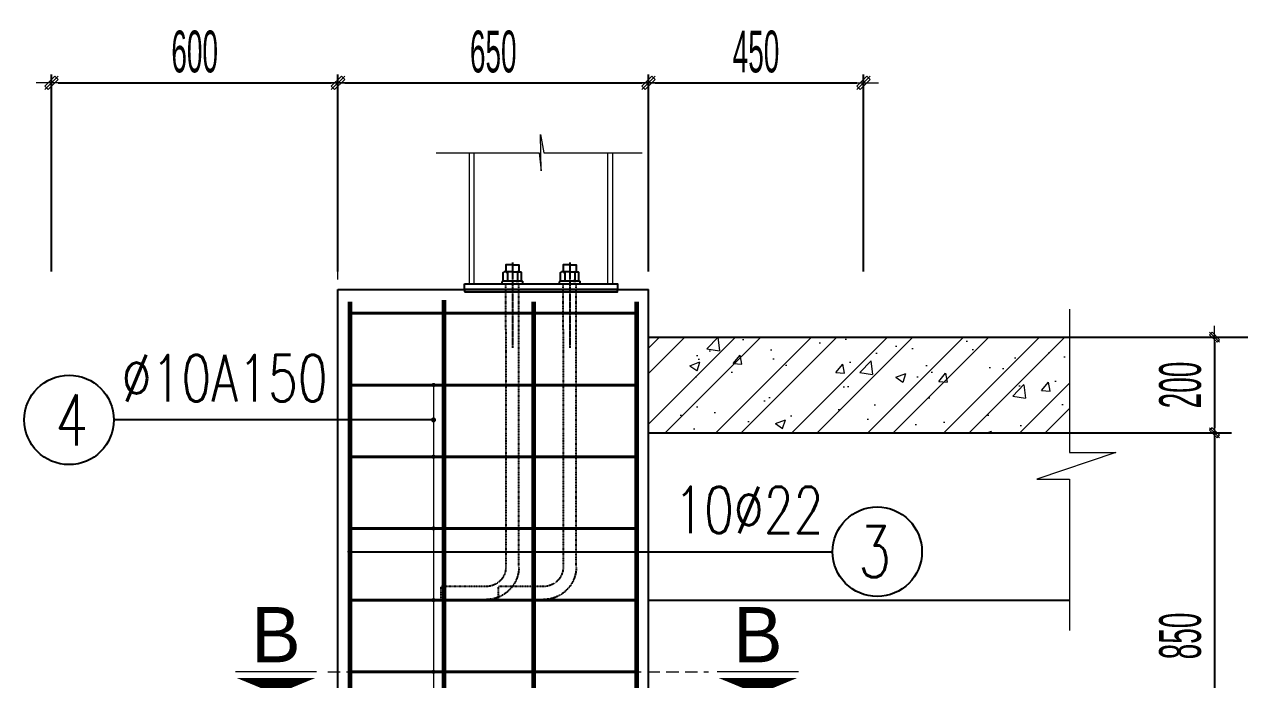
# Model space of a CAD drawing. Header units: inches. Extents: x 541671 to 837720, y 76128 to 1008472.
# Drawn here: x 607559 to 610103, y 374246 to 375617 of the extents above; entities that cross this region are included whole.
import ezdxf
from ezdxf.enums import TextEntityAlignment as Align

# ---------------------------------------------------------------- set-up
doc = ezdxf.new("R2010")
doc.units = ezdxf.units.IN
doc.header["$MEASUREMENT"] = 0
doc.header["$PDMODE"] = 32
doc.header["$PDSIZE"] = -1
for name, pattern in [('CENTER2', [1.125, 0.75, -0.125, 0.125, -0.125]), ('CENTERX2', [4, 2.5, -0.5, 0.5, -0.5]), ('DASHDOT', [1, 0.5, -0.25, 0, -0.25]), ('HIDDEN', [0.375, 0.25, -0.125]), ('HIDDEN2', [0.1875, 0.125, -0.0625])]:
    doc.linetypes.add(name, pattern=pattern)
doc.layers.get('0').update_dxf_attribs({"lineweight": 18})
doc.layers.add('BOLTS', color=1, linetype='Continuous')
doc.layers.add('Thep 2', color=3, linetype='Continuous')
for name, color, linetype, lineweight in [('EG Net thay', 7, 'Continuous', 20), ('ISO', 153, 'Continuous', 15), ('KICHTHUOC', 4, 'Continuous', 18), ('LC Dim', 8, 'Continuous', 18), ('LC Dim @ 1', 8, 'Continuous', 18), ('LC ISO', 153, 'Continuous', 13), ('LC Khac', 4, 'Continuous', 9), ('LC MANH DUT', 35, 'HIDDEN', 5), ('LC Net dam2', 6, 'Continuous', 40), ('LC Net dam3', 1, 'Continuous', 60), ('LC Net thay', 7, 'Continuous', 25), ('LC Net truc', 79, 'DASHDOT', 13), ('LC Text2', 7, 'Continuous', 25)]:
    doc.layers.add(name, color=color, linetype=linetype, lineweight=lineweight)
doc.styles.add('HOATBIF', font='hoatbif.shx', dxfattribs={"width": 0.5})
doc.styles.add('LC 1', font='VHAVANB_2.TTF')
doc.styles.add('LC 3', font='vnsimli.shx', dxfattribs={"width": 0.75})
doc.dimstyles.new('1-100(1-25)', dxfattribs={"dimscale": 25, "dimtxt": 2.5, "dimasz": 0.35, "dimexe": 0.5, "dimexo": 0, "dimgap": 0.8, "dimtad": 1, "dimdec": 0, "dimzin": 0, "dimdsep": 46, "dimtxsty": 'HOATBIF', "dimblk1": 'DOT', "dimblk2": 'DOT', "dimsah": 1, "dimcen": -1, "dimdle": 1, "dimclrd": 256, "dimclre": 256, "dimclrt": 4, "dimadec": 3, "dimazin": 2, "dimtfac": 0.333333, "dimtdec": 0, "dimtix": 1, "dimtmove": 2, "dimatfit": 3, "dimldrblk": 'DOT', "dimfxl": 1, "dimtvp": 0.833333, "dimtolj": 1, "dimtzin": 0, "dimarcsym": 0})
doc.dimstyles.new('Copy of 1-100(1-35)', dxfattribs={"dimscale": 35, "dimtxt": 2.5, "dimasz": 0.3, "dimexe": 1, "dimexo": 1, "dimgap": 0.8, "dimtad": 1, "dimdec": 0, "dimzin": 0, "dimdsep": 46, "dimtxsty": 'HOATBIF', "dimblk1": 'DOT', "dimblk2": 'DOT', "dimsah": 1, "dimcen": -0.1, "dimdle": 1, "dimclrd": 256, "dimclre": 256, "dimclrt": 4, "dimadec": 3, "dimazin": 2, "dimtfac": 0.333333, "dimtdec": 0, "dimtix": 1, "dimtmove": 2, "dimatfit": 3, "dimldrblk": 'DOT', "dimfxl": 1, "dimtvp": 0.833333, "dimtolj": 1, "dimtzin": 0, "dimarcsym": 0})
doc.dimstyles.new('Copy of 1-35', dxfattribs={"dimscale": 35, "dimtxt": 2.5, "dimasz": 0.4, "dimexe": 0.5, "dimexo": 0, "dimgap": 0.6, "dimtad": 1, "dimdec": 0, "dimzin": 0, "dimdsep": 46, "dimtxsty": 'HOATBIF', "dimblk1": 'DOT', "dimblk2": 'DOT', "dimsah": 1, "dimcen": -1, "dimdle": 1, "dimclrd": 256, "dimclre": 256, "dimclrt": 130, "dimadec": 0, "dimazin": 0, "dimtfac": 0.333333, "dimtdec": 0, "dimtix": 1, "dimtmove": 2, "dimatfit": 3, "dimldrblk": 'DOT', "dimfxl": 0.5, "dimtvp": 0.833333, "dimtolj": 1, "dimtzin": 12, "dimarcsym": 0})

# ---------------------------------------------------------------- blocks, each defined once
blk = doc.blocks.new('DOT')
at = {"layer": 'KICHTHUOC'}
blk.add_line((-2.25, 0), (2.25, 0), dxfattribs=at)
at = {"layer": 'KICHTHUOC', "color": 4}
blk.add_line((-1, -1), (1, 1), dxfattribs=at)
blk.add_lwpolyline([(0.5, 1), (-1, -0.5), (-0.5, -1), (1, 0.5)], close=True, dxfattribs=at)
blk = doc.blocks.new('*D150')
at = {"layer": 'Defpoints', "color": 0, "ltscale": 2, "transparency": 16777216}
for p in [(609703.3, 374762), (609603.3, 373912), (610050.9, 373912)]:
    blk.add_point(p, dxfattribs=at)
at = {"layer": 'LC Dim', "lineweight": -2, "ltscale": 2, "transparency": 16777216}
for p, q in [((609738.3, 374762), (610085.9, 374762)), ((610050.9, 374751.5), (610050.9, 373922.5)), ((609638.3, 373912), (610085.9, 373912))]:
    blk.add_line(p, q, dxfattribs=at)
at = {"layer": 'LC Dim', "lineweight": -2, "ltscale": 2, "transparency": 16777216, "xscale": 10.5, "yscale": 10.5, "zscale": 10.5}
for p, rotation in [((610050.9, 374762), 90), ((610050.9, 373912), 270)]:
    blk.add_blockref('DOT', p, dxfattribs=dict(at, rotation=rotation))
at = {"layer": 'LC Dim', "color": 4, "ltscale": 2, "transparency": 16777216, "insert": (609979.1, 374337), "char_height": 87.5, "attachment_point": 5, "rotation": 90, "style": 'HOATBIF'}
blk.add_mtext('\\A1;850', dxfattribs=at)
blk = doc.blocks.new('*D153')
at = {"layer": 'Defpoints', "color": 0, "ltscale": 2, "transparency": 16777216}
for p in [(609703.3, 374962), (609603.3, 373112), (610256.6, 373112)]:
    blk.add_point(p, dxfattribs=at)
at = {"layer": 'LC Dim', "lineweight": -2, "ltscale": 2, "transparency": 16777216}
for p, q in [((609738.3, 374962), (610291.6, 374962)), ((610256.6, 374951.5), (610256.6, 373122.5)), ((609638.3, 373112), (610291.6, 373112))]:
    blk.add_line(p, q, dxfattribs=at)
at = {"layer": 'LC Dim', "lineweight": -2, "ltscale": 2, "transparency": 16777216, "xscale": 10.5, "yscale": 10.5, "zscale": 10.5}
for p, rotation in [((610256.6, 374962), 90), ((610256.6, 373112), 270)]:
    blk.add_blockref('DOT', p, dxfattribs=dict(at, rotation=rotation))
at = {"layer": 'LC Dim', "color": 4, "ltscale": 2, "transparency": 16777216, "insert": (610184.8, 374037), "char_height": 87.5, "attachment_point": 5, "rotation": 90, "style": 'HOATBIF'}
blk.add_mtext('\\A1;1850', dxfattribs=at)
blk = doc.blocks.new('*D163')
at = {"layer": 'Defpoints', "color": 0, "ltscale": 2, "transparency": 16777216}
for p in [(609703.3, 374962), (609703.3, 374762), (610050.9, 374762)]:
    blk.add_point(p, dxfattribs=at)
at = {"layer": 'LC Dim', "lineweight": -2, "ltscale": 2, "transparency": 16777216}
for p, q in [((609738.3, 374962), (610085.9, 374962)), ((610050.9, 374951.5), (610050.9, 374772.5)), ((609738.3, 374762), (610085.9, 374762))]:
    blk.add_line(p, q, dxfattribs=at)
at = {"layer": 'LC Dim', "lineweight": -2, "ltscale": 2, "transparency": 16777216, "xscale": 10.5, "yscale": 10.5, "zscale": 10.5}
for p, rotation in [((610050.9, 374962), 90), ((610050.9, 374762), 270)]:
    blk.add_blockref('DOT', p, dxfattribs=dict(at, rotation=rotation))
at = {"layer": 'LC Dim', "color": 4, "ltscale": 2, "transparency": 16777216, "insert": (609979.1, 374862), "char_height": 87.5, "attachment_point": 5, "rotation": 90, "style": 'HOATBIF'}
blk.add_mtext('\\A1;200', dxfattribs=at)
blk = doc.blocks.new('*U19')
at = {"layer": 'LC Khac', "color": 1, "ltscale": 2}
for p, q in [((0, 0), (-485.5, 0)), ((2882.1, 0), (2396.6, 0))]:
    blk.add_line(p, q, dxfattribs=at)
for points in [[(-242.7, -134, 0, 471.4, 0), (-242.7, -36.6, 275, 275, 0)], [(2639.3, -134, 0, 471.4, 0), (2639.3, -36.6, 275, 275, 0)]]:
    blk.add_lwpolyline(points, format="xyseb", dxfattribs=at)
at = {"layer": 'LC MANH DUT', "ltscale": 300}
blk.add_line((66.3, 0), (2343.8, 0), dxfattribs=at)
at = {"ltscale": 2, "style": 'LC 1'}
for p in [(-242.7, 222.2), (2639.3, 222.2)]:
    blk.add_attdef('LC', text='', height=330, dxfattribs=at).set_placement(p, align=Align.MIDDLE_CENTER)
blk = doc.blocks.new('*U165')
at = {"layer": 'LC Net dam2'}
blk.add_line((-300, 0), (300, 0), dxfattribs=at)
blk = doc.blocks.new('*U166')
at = {"layer": 'LC MANH DUT', "color": 0, "linetype": 'ByBlock', "lineweight": -2, "transparency": 16777216}
for p in [(0, 0), (0, -150), (0, -300), (0, -450), (0, -600), (0, -750), (0, -900), (0, -1050)]:
    blk.add_blockref('*U165', p, dxfattribs=at)
blk = doc.blocks.new('*U167')
h = blk.add_hatch()
h.set_pattern_fill('ANSI31', color=8, scale=2.2, angle=30, style=0)
h.set_pattern_definition([(195, (-7324.65653, -11578.45816), (-0.0711752374, 0.265629602), [])])
edge = h.paths.add_edge_path()
edge.add_line((-11.5, 130.9), (-11.5, 130.9))
edge.add_ellipse((-13.6, 130.7), major_axis=(-1.52, -1.52), ratio=1, start_angle=141.1342, end_angle=215.0819)
edge.add_line((-13.3, 132.8), (-13.3, 132.8))
edge.add_line((-13.3, 132.8), (-9.6, 132.8))
edge.add_line((-9.6, 132.8), (-9.6, 132.8))
edge.add_ellipse((-9.3, 130.7), major_axis=(-1.52, -1.52), ratio=1, start_angle=232.9978, end_angle=308.8658)
h = blk.add_hatch()
h.set_pattern_fill('ANSI31', color=8, scale=2.2, angle=30, style=0)
h.set_pattern_definition([(165, (-7324.65653, 11823.09452), (-0.0711752374, -0.265629602), [])])
edge = h.paths.add_edge_path()
edge.add_line((-11.5, 113.7), (-11.5, 113.7))
edge.add_ellipse((-13.6, 114), major_axis=(-1.52, -1.52), ratio=1, start_angle=54.9181, end_angle=128.8658, ccw=False)
edge.add_line((-13.3, 111.9), (-13.3, 111.8))
edge.add_line((-13.3, 111.8), (-9.6, 111.8))
edge.add_line((-9.6, 111.8), (-9.6, 111.8))
edge.add_ellipse((-9.3, 114), major_axis=(-1.52, -1.52), ratio=1, start_angle=321.1342, end_angle=397.0022, ccw=False)
h = blk.add_hatch()
h.set_pattern_fill('ANSI31', color=8, scale=2.2, angle=30, style=0)
h.set_pattern_definition([(345, (7324.65653, -11578.45816), (0.0711752374, 0.265629602), [])])
edge = h.paths.add_edge_path()
edge.add_line((11.5, 130.9), (11.5, 130.9))
edge.add_ellipse((13.6, 130.7), major_axis=(1.52, -1.52), ratio=1, start_angle=144.9181, end_angle=218.8658, ccw=False)
edge.add_line((13.3, 132.8), (13.3, 132.8))
edge.add_line((13.3, 132.8), (9.6, 132.8))
edge.add_line((9.6, 132.8), (9.6, 132.8))
edge.add_ellipse((9.3, 130.7), major_axis=(1.52, -1.52), ratio=1, start_angle=51.1342, end_angle=127.0022, ccw=False)
h = blk.add_hatch()
h.set_pattern_fill('ANSI31', color=8, scale=2.2, angle=30, style=0)
h.set_pattern_definition([(15, (7324.65653, 11823.09452), (0.0711752374, -0.265629602), [])])
edge = h.paths.add_edge_path()
edge.add_line((11.5, 113.7), (11.5, 113.7))
edge.add_ellipse((13.6, 114), major_axis=(1.52, -1.52), ratio=1, start_angle=231.1342, end_angle=305.0819)
edge.add_line((13.3, 111.9), (13.3, 111.8))
edge.add_line((13.3, 111.8), (9.6, 111.8))
edge.add_line((9.6, 111.8), (9.6, 111.8))
edge.add_ellipse((9.3, 114), major_axis=(1.52, -1.52), ratio=1, start_angle=-37.0022, end_angle=38.8658)
at = {"color": 8, "linetype": 'CENTER2'}
blk.add_line((0, 154.8), (0, -41.9), dxfattribs=at)
at = {"color": 8}
for p, q in [((0, 132.8), (-18.9, 132.8)), ((-11.5, 130.7), (-11.5, 114)), ((0, 132.8), (18.9, 132.8)), ((11.5, 130.7), (11.5, 114))]:
    blk.add_line(p, q, dxfattribs=at)
at = {"color": 3, "linetype": 'HIDDEN2'}
for p, q in [((-15, 0), (-15, 105.8)), ((15, 0), (15, 105.8))]:
    blk.add_line(p, q, dxfattribs=at)
at = {"color": 3}
for points in [[(0, 149.3), (-14.7, 149.3, 0.414214), (-15, 149), (-15, 132.8)], [(0, 149.3), (14.7, 149.3, -0.414214), (15, 149), (15, 132.8)]]:
    blk.add_lwpolyline(points, format="xyb", dxfattribs=at)
at = {"color": 8}
for points in [[(-18.9, 111.8, -0.414214), (-21, 114), (-21, 130.7, -0.414214), (-18.9, 132.8)], [(18.9, 111.8, 0.414214), (21, 114), (21, 130.7, 0.414214), (18.9, 132.8)]]:
    blk.add_lwpolyline(points, format="xyb", dxfattribs=at)
at = {"color": 3}
blk.add_lwpolyline([(0, 105.8), (-21.9, 105.8, -0.414214), (-24, 108), (-24, 109.7, -0.414214), (-21.9, 111.8), (0, 111.8), (21.9, 111.8, -0.414214), (24, 109.7), (24, 108, -0.414214), (21.9, 105.8)], format="xyb", close=True, dxfattribs=at)
at = {"color": 8}
blk.add_lwpolyline([(-18.9, 111.8), (0, 111.8)], dxfattribs=at)
for centre, start, end in [((-13.6, 130.7), 360, 90), ((-13.6, 130.7), 360, 90), ((-13.6, 114), 270, 0), ((-9.3, 130.7), 90, 180), ((-9.3, 130.7), 90, 180), ((-9.3, 114), 180, 270), ((9.3, 130.7), 360, 90), ((9.3, 130.7), 360, 90), ((9.3, 114), 270, 0), ((13.6, 130.7), 90, 180), ((13.6, 130.7), 90, 180), ((13.6, 114), 180, 270)]:
    blk.add_arc(centre, 2.15, start, end, dxfattribs=at)
at = {"layer": 'BOLTS', "color": 3, "linetype": 'HIDDEN2'}
blk.add_lwpolyline([(15, 0), (15, -546, 0.414214), (60, -591), (165, -591), (165, -621), (60, -621, -0.414214), (-15, -546), (-15, 0)], format="xyb", dxfattribs=at)
blk = doc.blocks.new('*D168')
at = {"layer": 'Defpoints', "color": 0, "ltscale": 50, "transparency": 16777216}
for p in [(608215.9, 375494.4), (607615.9, 375099.4), (608215.9, 375099.4)]:
    blk.add_point(p, dxfattribs=at)
at = {"layer": 'LC Dim', "lineweight": -2, "ltscale": 50, "transparency": 16777216}
for p, q in [((607615.9, 375099.4), (607615.9, 375511.9)), ((608215.9, 375099.4), (608215.9, 375511.9)), ((607629.9, 375494.4), (608201.9, 375494.4))]:
    blk.add_line(p, q, dxfattribs=at)
at = {"layer": 'LC Dim', "lineweight": -2, "ltscale": 50, "transparency": 16777216, "xscale": 14, "yscale": 14, "zscale": 14, "rotation": 180}
blk.add_blockref('DOT', (607615.9, 375494.4), dxfattribs=at)
at = {"layer": 'LC Dim', "lineweight": -2, "ltscale": 50, "transparency": 16777216, "xscale": 14, "yscale": 14, "zscale": 14}
blk.add_blockref('DOT', (608215.9, 375494.4), dxfattribs=at)
at = {"layer": 'LC Dim', "color": 130, "ltscale": 50, "transparency": 16777216, "insert": (607915.9, 375559.1), "char_height": 87.5, "attachment_point": 5, "style": 'HOATBIF'}
blk.add_mtext('\\A1;600', dxfattribs=at)
blk = doc.blocks.new('*D169')
at = {"layer": 'Defpoints', "color": 0, "ltscale": 50, "transparency": 16777216}
for p in [(608865.9, 375494.4), (608215.9, 375099.4), (608865.9, 375099.4)]:
    blk.add_point(p, dxfattribs=at)
at = {"layer": 'LC Dim', "lineweight": -2, "ltscale": 50, "transparency": 16777216}
for p, q in [((608215.9, 375099.4), (608215.9, 375511.9)), ((608865.9, 375099.4), (608865.9, 375511.9)), ((608229.9, 375494.4), (608851.9, 375494.4))]:
    blk.add_line(p, q, dxfattribs=at)
at = {"layer": 'LC Dim', "lineweight": -2, "ltscale": 50, "transparency": 16777216, "xscale": 14, "yscale": 14, "zscale": 14, "rotation": 180}
blk.add_blockref('DOT', (608215.9, 375494.4), dxfattribs=at)
at = {"layer": 'LC Dim', "lineweight": -2, "ltscale": 50, "transparency": 16777216, "xscale": 14, "yscale": 14, "zscale": 14}
blk.add_blockref('DOT', (608865.9, 375494.4), dxfattribs=at)
at = {"layer": 'LC Dim', "color": 130, "ltscale": 50, "transparency": 16777216, "insert": (608540.9, 375559.1), "char_height": 87.5, "attachment_point": 5, "style": 'HOATBIF'}
blk.add_mtext('\\A1;650', dxfattribs=at)
blk = doc.blocks.new('*D170')
at = {"layer": 'Defpoints', "color": 0, "ltscale": 50, "transparency": 16777216}
for p in [(609315.9, 375494.4), (608865.9, 375099.4), (609315.9, 375099.4)]:
    blk.add_point(p, dxfattribs=at)
at = {"layer": 'LC Dim', "lineweight": -2, "ltscale": 50, "transparency": 16777216}
for p, q in [((608865.9, 375099.4), (608865.9, 375511.9)), ((609315.9, 375099.4), (609315.9, 375511.9)), ((608879.9, 375494.4), (609301.9, 375494.4))]:
    blk.add_line(p, q, dxfattribs=at)
at = {"layer": 'LC Dim', "lineweight": -2, "ltscale": 50, "transparency": 16777216, "xscale": 14, "yscale": 14, "zscale": 14, "rotation": 180}
blk.add_blockref('DOT', (608865.9, 375494.4), dxfattribs=at)
at = {"layer": 'LC Dim', "lineweight": -2, "ltscale": 50, "transparency": 16777216, "xscale": 14, "yscale": 14, "zscale": 14}
blk.add_blockref('DOT', (609315.9, 375494.4), dxfattribs=at)
at = {"layer": 'LC Dim', "color": 130, "ltscale": 50, "transparency": 16777216, "insert": (609090.9, 375559.1), "char_height": 87.5, "attachment_point": 5, "style": 'HOATBIF'}
blk.add_mtext('\\A1;450', dxfattribs=at)
blk = doc.blocks.new('*U133')
at = {"layer": 'LC ISO', "ltscale": 2}
blk.add_leader([(0, 75), (0, -75)], dimstyle='1-100(1-25)', override={"dimgap": 0.8, "dimtad": 0}, dxfattribs=at)
blk = doc.blocks.new('*U134')
at = {"layer": 'LC Dim', "color": 0, "linetype": 'ByBlock', "lineweight": -2, "transparency": 16777216}
for p in [(0, 0), (0, -150), (0, -300), (0, -450), (0, -600), (0, -750), (0, -900)]:
    blk.add_blockref('*U133', p, dxfattribs=at)

msp = doc.modelspace()

# ---------------------------------------------------------------- hatches: boundary and pattern name
at = {"layer": 'LC Dim @ 1', "ltscale": 50}
h = msp.add_hatch(dxfattribs=at)
h.set_pattern_fill('BTCT', color=256, scale=30)
h.set_pattern_definition([(50, (457632.85, 27377.78), (215.178055, -18.82564), [22.5, -247.5]), (355, (457632.85, 27377.78), (-41.6254, 225.65764), [18, -198]), (100.4514, (457650.78, 27376.2), (173.55281, 206.83186), [19.12206, -210.34263]), (46.1842, (457632.85, 27437.78), (320.17231, -49.6557), [33.75, -371.25]), (96.6356, (457659.53, 27433.64), (280.3988, 292.23536), [28.6831, -315.5139]), (351.1842, (457632.85, 27437.78), (280.39858, 292.23558), [27, -297]), (21, (457662.85, 27422.78), (179.072116, -120.78567), [22.5, -247.5]), (326, (457662.85, 27422.78), (72.9946, 217.54501), [18, -198]), (71.4514, (457677.77, 27412.71), (252.06679, 96.75915), [19.12206, -210.34263]), (37.5, (457632.85, 27377.78), (3.647957, 99.868156), [0, -195.6, 0, -201, 0, -198.75]), (7.5, (457632.85, 27377.78), (78.92086, 118.323514), [0, -114.6, 0, -191.1, 0, -75.75]), (327.5, (457565.95, 27377.78), (160.146731, -6.766462), [0, -75, 0, -234, 0, -310.5]), (317.5, (457535.95, 27377.78), (174.95585, 30.031495), [0, -97.5, 0, -155.4, 0, -220.5]), (45, (457632.85, 27377.78), (-79.549513, 79.549513), []), (45, (457685.88, 27377.78), (-79.549513, 79.549513), [])])
h.paths.add_polyline_path([(608865.9, 374962), (608865.9, 374762), (609747.4, 374762), (609747.4, 374962)])

# ---------------------------------------------------------------- linework, layer by layer
at = {"layer": 'EG Net thay'}
for p, q in [((608490.9, 375074), (608490.9, 375347.9)), ((608790.9, 375074), (608790.9, 375347.9))]:
    msp.add_line(p, q, dxfattribs=at)
at = {"layer": 'ISO'}
for p, q in [((608500.9, 375074), (608500.9, 375347.9)), ((608780.9, 375074), (608780.9, 375347.9))]:
    msp.add_line(p, q, dxfattribs=at)
msp.add_lwpolyline([(608421.7, 375347.9), (608636.7, 375347.9), (608641.2, 375309.7), (608639.9, 375385.7), (608647, 375347.9), (608852.9, 375347.9)], dxfattribs=at)
at = {"layer": 'LC ISO', "ltscale": 50}
msp.add_lwpolyline([(609747.4, 375020.8), (609747.4, 374720.8), (609843.9, 374720.8), (609678.4, 374664.8), (609747.4, 374664.8), (609747.4, 374348.3)], dxfattribs=at)
at = {"layer": 'LC Net dam3'}
for points in [[(608240.9, 375036.3), (608240.9, 373332.3, -0.414214), (608215.9, 373307.3), (607935.5, 373307.3), (607962.4, 373332.4)], [(608437.3, 375039.6), (608437.3, 373335.7, -0.414214), (608412.3, 373310.7), (608131.9, 373310.7), (608158.8, 373335.8)], [(608625.2, 375036.3), (608625.2, 373332.3, 0.414214), (608650.2, 373307.3), (608930.7, 373307.3), (608903.8, 373332.4)], [(608840.9, 375036.3), (608840.9, 373332.3, 0.414214), (608865.9, 373307.3), (609146.3, 373307.3), (609119.4, 373332.4)]]:
    msp.add_lwpolyline(points, format="xyb", dxfattribs=at)
at = {"layer": 'LC Net thay', "ltscale": 2}
for p, q in [((608215.9, 375062), (608865.9, 375062)), ((608215.9, 373912), (608215.9, 375062)), ((608865.9, 373912), (608865.9, 375062)), ((608865.9, 374962), (609747.4, 374962)), ((608865.9, 374762), (609747.4, 374762)), ((608865.9, 374412), (609747.4, 374412))]:
    msp.add_line(p, q, dxfattribs=at)
at = {"layer": 'LC Net truc', "linetype": 'CENTERX2', "ltscale": 50}
msp.add_line((608215.9, 371932.5), (608215.9, 375327.8), dxfattribs=at)
at = {"layer": 'LC Text2', "ltscale": 100}
for centre in [(607652.9, 374789), (609344.7, 374513.3)]:
    msp.add_circle(centre, 93.6, dxfattribs=at)
at = {"layer": 'Thep 2', "color": 1, "ltscale": 10}
for points in [[(608480.9, 375074), (608800.9, 375074), (608800.9, 375062), (608480.9, 375062)], [(608480.9, 375057), (608800.9, 375057), (608800.9, 375062), (608480.9, 375062)]]:
    msp.add_lwpolyline(points, close=True, dxfattribs=at)

# ---------------------------------------------------------------- block references
ref = msp.add_blockref('*U19', (608171.1, 374262), dxfattribs=dict(xscale=0.35, yscale=0.35, zscale=0.35))
ref.add_attrib('LC', 'B', dxfattribs={"ltscale": 2, "height": 115.5, "style": 'LC 1'}).set_placement((609094.9, 374339.8), align=Align.MIDDLE_CENTER)
ref.add_attrib('LC', 'B', dxfattribs={"ltscale": 2, "height": 115.5, "style": 'LC 1'}).set_placement((608086.2, 374339.8), align=Align.MIDDLE_CENTER)
at = {"layer": 'BOLTS', "ltscale": 10, "xscale": -0.9090909090909091, "yscale": 0.9090909090909091, "zscale": 0.9090909090909091}
for p in [(608580.9, 374977.8), (608700.9, 374977.8)]:
    msp.add_blockref('*U167', p, dxfattribs=at)
at = {"layer": 'LC Dim', "ltscale": 2}
msp.add_blockref('*U134', (608415.9, 374787), dxfattribs=at)
at = {"layer": 'LC MANH DUT'}
msp.add_blockref('*U166', (608540.9, 375012), dxfattribs=at)

# ---------------------------------------------------------------- texts
at = {"layer": 'LC Text2', "linetype": 'ByBlock', "style": 'LC 3', "width": 0.75}
for s, p in [('%%C10A150', (607763.1, 374827.8)), ('10%%C22', (608919.5, 374552.1))]:
    msp.add_text(s, height=97.22, dxfattribs=at).set_placement(p)
at = {"layer": 'LC Text2', "ltscale": 100, "style": 'LC 3', "width": 0.75}
for s, p in [('4', (607658.2, 374789)), ('3', (609339.4, 374513.3))]:
    msp.add_text(s, height=106.9, dxfattribs=at).set_placement(p, align=Align.MIDDLE_CENTER)

# ---------------------------------------------------------------- dimensions: what is measured, and where the dimension line sits
at = {"layer": 'LC Dim', "ltscale": 50}
for base, p1, p2, picture, middle in [((608215.9, 375494.4), (607615.9, 375099.4), (608215.9, 375099.4), '*D168', (607915.9, 375559.1)), ((608865.9, 375494.4), (608215.9, 375099.4), (608865.9, 375099.4), '*D169', (608540.9, 375559.1)), ((609315.9, 375494.4), (608865.9, 375099.4), (609315.9, 375099.4), '*D170', (609090.9, 375559.1))]:
    dim = msp.add_linear_dim(base=base, p1=p1, p2=p2, dimstyle='Copy of 1-35', dxfattribs=at)
    dim.commit()
    dim.dimension.update_dxf_attribs({"geometry": picture, "text_midpoint": middle})
at = {"layer": 'LC Dim', "ltscale": 2}
for base, p1, p2, picture, middle in [((610256.6, 373112), (609703.3, 374962), (609603.3, 373112), '*D153', (610184.8, 374037)), ((610050.9, 374762), (609703.3, 374962), (609703.3, 374762), '*D163', (609979.1, 374862)), ((610050.9, 373912), (609703.3, 374762), (609603.3, 373912), '*D150', (609979.1, 374337))]:
    dim = msp.add_linear_dim(base=base, p1=p1, p2=p2, angle=90, dimstyle='Copy of 1-100(1-35)', dxfattribs=at)
    dim.commit()
    dim.dimension.update_dxf_attribs({"geometry": picture, "text_midpoint": middle})

# ---------------------------------------------------------------- leaders
msp.add_leader([(608415.9, 374789), (607746.5, 374789)], dimstyle='Copy of 1-100(1-35)', dxfattribs=at)
at = {"layer": 'LC Dim', "ltscale": 50}
for points in [[(608240.9, 374513.3), (609251, 374513.3)], [(608840.9, 374513.3), (609251, 374513.3)]]:
    msp.add_leader(points, dimstyle='Copy of 1-100(1-35)', override={"dimgap": 0.8, "dimtad": 1, "dimfxl": 0.5, "dimtfill": 1, "dimarcsym": 1}, dxfattribs=at)

doc.saveas('drawing.dxf')
